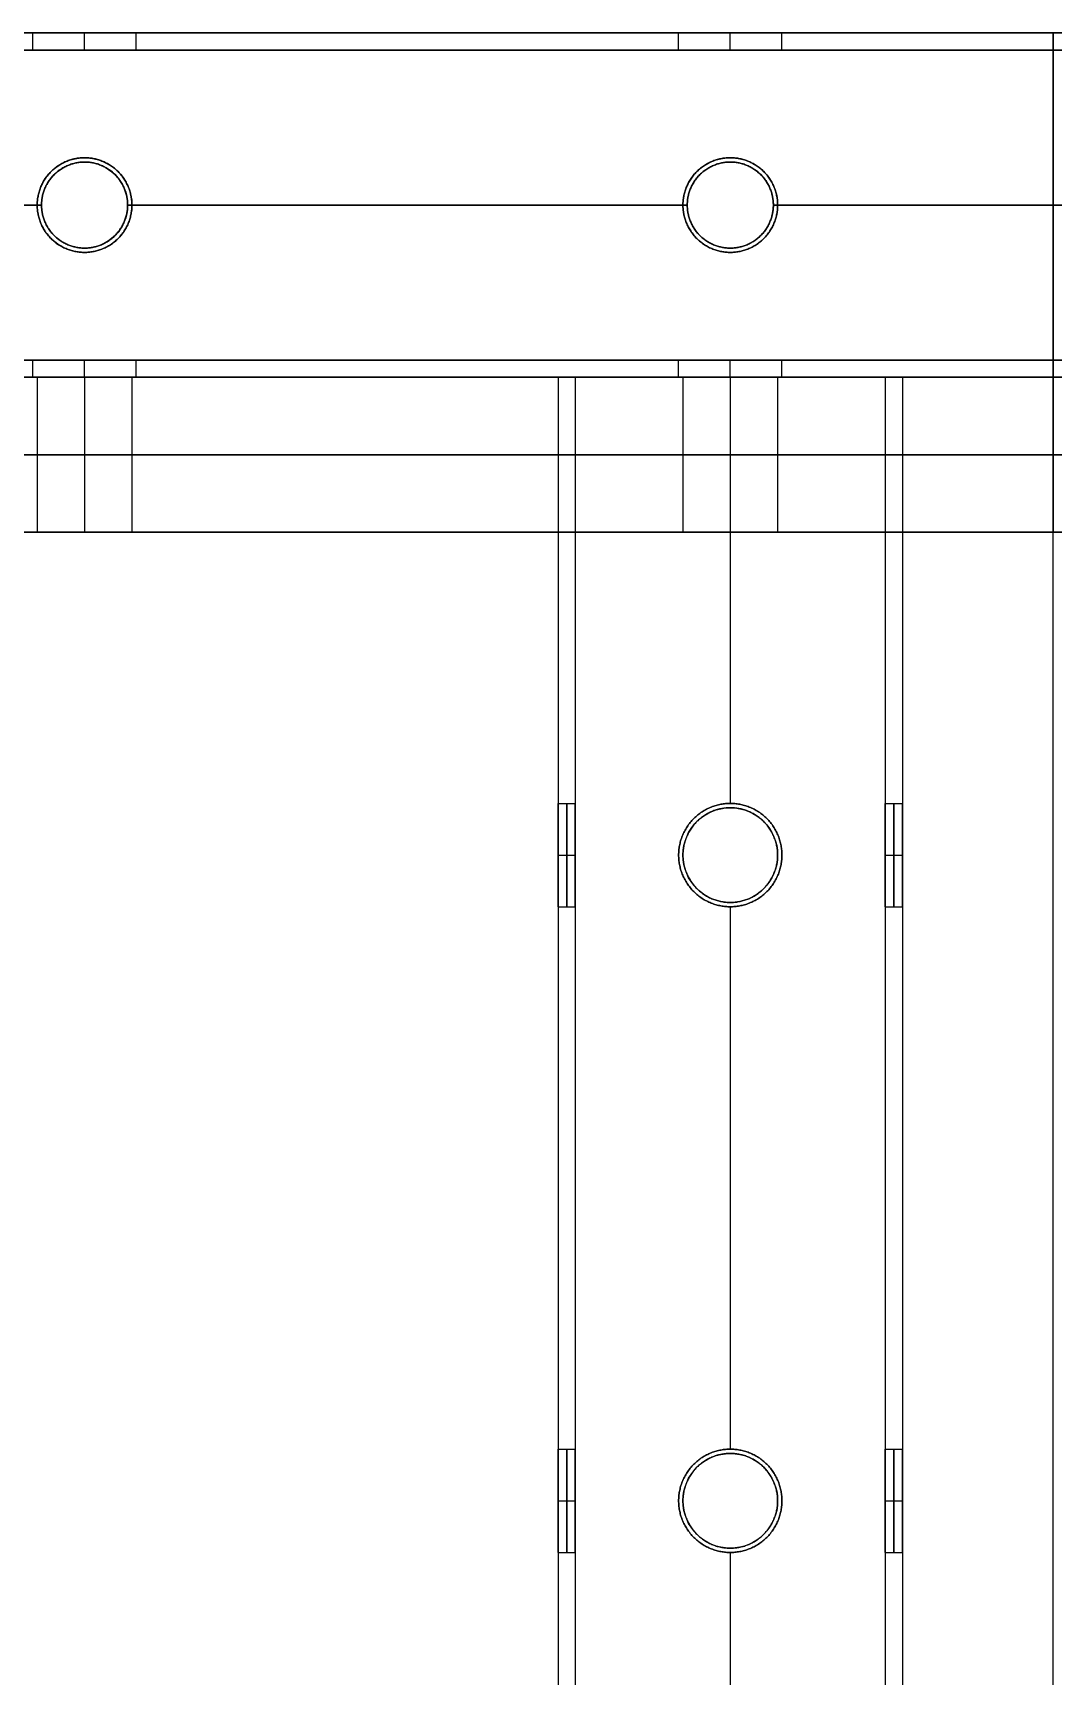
# Model space of a CAD drawing. Header units: millimetres. Extents: x -6529 to 809, y -8611 to 207.
# Drawn here: x 32.5 to 151, y -3886.1 to -3695.2 of the extents above; entities that cross this region are included whole.
import ezdxf

# ---------------------------------------------------------------- set-up
doc = ezdxf.new("R2010")
doc.units = ezdxf.units.MM
doc.header["$MEASUREMENT"] = 0
for name, color, linetype, true_color in [('gaten$11mm', 7, 'Continuous', 0xff6a35), ('platen', 7, 'Continuous', 0x007f00), ('staal', 5, 'Continuous', 0x0000ff)]:
    doc.layers.add(name, color=color, linetype=linetype, true_color=true_color)

# ---------------------------------------------------------------- blocks, each defined once
blk = doc.blocks.new('top plaat')
at = {"layer": 'platen'}
for p, q in [((658, -1276), (658, 40)), ((658, -1276, 18), (658, 40, 18)), ((545.5, 25.5), (545.5, 25.5, 18)), ((620.5, 25.5), (620.5, 25.5, 18)), ((540, 20), (540, 20, 18)), ((551, 20), (551, 20, 18)), ((615, 20), (615, 20, 18)), ((626, 20), (626, 20, 18)), ((545.5, 14.5), (545.5, 14.5, 18)), ((620.5, 14.5), (620.5, 14.5, 18)), ((620.5, -50), (620.5, -50, 18)), ((615, -55.5), (615, -55.5, 18)), ((626, -55.5), (626, -55.5, 18)), ((620.5, -61), (620.5, -61, 18)), ((620.5, -125), (620.5, -125, 18)), ((615, -130.5), (615, -130.5, 18)), ((626, -130.5), (626, -130.5, 18)), ((620.5, -136), (620.5, -136, 18))]:
    blk.add_line(p, q, dxfattribs=at)
for centre in [(620.5, -55.5, 9), (620.5, -130.5, 9)]:
    blk.add_circle(centre, 5.5, dxfattribs=at)
for points in [[(658, 40), (349, 40), (40, 40)], [(658, 40, 18), (349, 40, 18), (40, 40, 18)], [(658, 40, 9), (349, 40, 9), (40, 40, 9)], [(658, 40), (658, 40, 9), (658, 40, 18)], [(1276, 40), (967, 40), (658, 40)], [(1276, 40, 18), (967, 40, 18), (658, 40, 18)], [(1276, 40, 9), (967, 40, 9), (658, 40, 9)]]:
    blk.add_open_spline(points, degree=2, dxfattribs=at)
for points, knots in [([(545.5, 25.5), (551, 25.5), (551, 20), (551, 14.5), (545.5, 14.5), (540, 14.5), (540, 20), (540, 25.5), (545.5, 25.5)], [-31.415927, -31.415927, -31.415927, -23.561945, -23.561945, -15.707963, -15.707963, -7.853982, -7.853982, 0, 0, 0]), ([(545.5, 25.5, 18), (551, 25.5, 18), (551, 20, 18), (551, 14.5, 18), (545.5, 14.5, 18), (540, 14.5, 18), (540, 20, 18), (540, 25.5, 18), (545.5, 25.5, 18)], [-31.415927, -31.415927, -31.415927, -23.561945, -23.561945, -15.707963, -15.707963, -7.853982, -7.853982, 0, 0, 0]), ([(545.5, 25.5, 9), (540, 25.5, 9), (540, 20, 9), (540, 14.5, 9), (545.5, 14.5, 9), (551, 14.5, 9), (551, 20, 9), (551, 25.5, 9), (545.5, 25.5, 9)], [0, 0, 0, 7.853982, 7.853982, 15.707963, 15.707963, 23.561945, 23.561945, 31.415927, 31.415927, 31.415927]), ([(620.5, 25.5), (626, 25.5), (626, 20), (626, 14.5), (620.5, 14.5), (615, 14.5), (615, 20), (615, 25.5), (620.5, 25.5)], [-31.415927, -31.415927, -31.415927, -23.561945, -23.561945, -15.707963, -15.707963, -7.853982, -7.853982, 0, 0, 0]), ([(620.5, 25.5, 18), (626, 25.5, 18), (626, 20, 18), (626, 14.5, 18), (620.5, 14.5, 18), (615, 14.5, 18), (615, 20, 18), (615, 25.5, 18), (620.5, 25.5, 18)], [-31.415927, -31.415927, -31.415927, -23.561945, -23.561945, -15.707963, -15.707963, -7.853982, -7.853982, 0, 0, 0]), ([(620.5, 25.5, 9), (615, 25.5, 9), (615, 20, 9), (615, 14.5, 9), (620.5, 14.5, 9), (626, 14.5, 9), (626, 20, 9), (626, 25.5, 9), (620.5, 25.5, 9)], [0, 0, 0, 7.853982, 7.853982, 15.707963, 15.707963, 23.561945, 23.561945, 31.415927, 31.415927, 31.415927]), ([(626, -55.5), (626, -61), (620.5, -61), (615, -61), (615, -55.5), (615, -50), (620.5, -50), (626, -50), (626, -55.5)], [-37.699112, -37.699112, -37.699112, -28.274334, -28.274334, -18.849556, -18.849556, -9.424778, -9.424778, 0, 0, 0]), ([(626, -55.5, 18), (626, -61, 18), (620.5, -61, 18), (615, -61, 18), (615, -55.5, 18), (615, -50, 18), (620.5, -50, 18), (626, -50, 18), (626, -55.5, 18)], [-37.699112, -37.699112, -37.699112, -28.274334, -28.274334, -18.849556, -18.849556, -9.424778, -9.424778, 0, 0, 0]), ([(626, -130.5), (626, -136), (620.5, -136), (615, -136), (615, -130.5), (615, -125), (620.5, -125), (626, -125), (626, -130.5)], [0, 0, 0, 9.424778, 9.424778, 18.849556, 18.849556, 28.274334, 28.274334, 37.699112, 37.699112, 37.699112]), ([(626, -130.5, 18), (626, -136, 18), (620.5, -136, 18), (615, -136, 18), (615, -130.5, 18), (615, -125, 18), (620.5, -125, 18), (626, -125, 18), (626, -130.5, 18)], [0, 0, 0, 9.424778, 9.424778, 18.849556, 18.849556, 28.274334, 28.274334, 37.699112, 37.699112, 37.699112])]:
    blk.add_rational_spline(points, [1, 0.707106781187, 1, 0.707106781187, 1, 0.707106781187, 1, 0.707106781187, 1], degree=2, knots=knots, dxfattribs=at)
blk = doc.blocks.new('plaat base')
at = {"layer": 'platen'}
for p, q in [((545.5, 43.5), (545.5, 43.5, 18)), ((620.5, 43.5), (620.5, 43.5, 18)), ((540, 38), (540, 38, 18)), ((551, 38), (551, 38, 18)), ((615, 38), (615, 38, 18)), ((626, 38), (626, 38, 18)), ((545.5, 32.5), (545.5, 32.5, 18)), ((620.5, 32.5), (620.5, 32.5, 18)), ((658, -1200), (658, 0)), ((658, -1200, 18), (658, 0, 18)), ((58, -600), (1258, -600)), ((58, -600, 18), (1258, -600, 18))]:
    blk.add_line(p, q, dxfattribs=at)
for points in [[(658, 58), (508, 58), (358, 58)], [(658, 58, 18), (508, 58, 18), (358, 58, 18)], [(658, 58, 9), (508, 58, 9), (358, 58, 9)], [(658, 0), (658, 29), (658, 58)], [(658, 58), (658, 58, 9), (658, 58, 18)], [(658, 0, 18), (658, 29, 18), (658, 58, 18)], [(658, 0, 9), (658, 29, 9), (658, 58, 9)], [(658, 29), (658, 29, 9), (658, 29, 18)], [(658, 0), (658, 0, 9), (658, 0, 18)], [(958, 0), (808, 0), (658, 0)], [(958, 0, 18), (808, 0, 18), (658, 0, 18)], [(958, 0, 9), (808, 0, 9), (658, 0, 9)], [(358, -1200), (508, -1200), (658, -1200)], [(358, -1200, 18), (508, -1200, 18), (658, -1200, 18)], [(358, -1200, 9), (508, -1200, 9), (658, -1200, 9)], [(658, -1200), (658, -1200, 9), (658, -1200, 18)], [(658, -1200), (658, -1229), (658, -1258)], [(658, -1200, 18), (658, -1229, 18), (658, -1258, 18)], [(658, -1200, 9), (658, -1229, 9), (658, -1258, 9)], [(658, -1229), (658, -1229, 9), (658, -1229, 18)], [(658, -1258), (658, -1258, 9), (658, -1258, 18)], [(658, -1258), (808, -1258), (958, -1258)], [(658, -1258, 18), (808, -1258, 18), (958, -1258, 18)], [(658, -1258, 9), (808, -1258, 9), (958, -1258, 9)]]:
    blk.add_open_spline(points, degree=2, dxfattribs=at)
for points in [[(545.5, 43.5), (551, 43.5), (551, 38), (551, 32.5), (545.5, 32.5), (540, 32.5), (540, 38), (540, 43.5), (545.5, 43.5)], [(545.5, 43.5, 18), (551, 43.5, 18), (551, 38, 18), (551, 32.5, 18), (545.5, 32.5, 18), (540, 32.5, 18), (540, 38, 18), (540, 43.5, 18), (545.5, 43.5, 18)], [(620.5, 43.5), (626, 43.5), (626, 38), (626, 32.5), (620.5, 32.5), (615, 32.5), (615, 38), (615, 43.5), (620.5, 43.5)], [(620.5, 43.5, 18), (626, 43.5, 18), (626, 38, 18), (626, 32.5, 18), (620.5, 32.5, 18), (615, 32.5, 18), (615, 38, 18), (615, 43.5, 18), (620.5, 43.5, 18)]]:
    blk.add_rational_spline(points, [1, 0.707106781187, 1, 0.707106781187, 1, 0.707106781187, 1, 0.707106781187, 1], degree=2, knots=[-31.415927, -31.415927, -31.415927, -23.561945, -23.561945, -15.707963, -15.707963, -7.853982, -7.853982, 0, 0, 0], dxfattribs=at)

msp = doc.modelspace()

# ---------------------------------------------------------------- linework, layer by layer
at = {"layer": 'gaten$11mm'}
for centre in [(38.53, -3715.21), (113.53, -3715.21), (113.53, -3790.71), (113.53, -3865.71)]:
    msp.add_circle(centre, 5.5, dxfattribs=at)
at = {"layer": 'staal'}
for p, q in [((32.53, -3697.21, 20), (32.53, -3695.21, 20)), ((32.53, -3697.21, 1296), (32.53, -3695.21, 1296)), ((38.53, -3697.21, 26), (38.53, -3695.21, 26)), ((38.53, -3697.21, 14), (38.53, -3695.21, 14)), ((38.53, -3697.21, 1302), (38.53, -3695.21, 1302)), ((38.53, -3697.21, 1290), (38.53, -3695.21, 1290)), ((44.53, -3697.21, 20), (44.53, -3695.21, 20)), ((44.53, -3697.21, 1296), (44.53, -3695.21, 1296)), ((107.53, -3697.21, 20), (107.53, -3695.21, 20)), ((107.53, -3697.21, 1296), (107.53, -3695.21, 1296)), ((113.53, -3697.21, 26), (113.53, -3695.21, 26)), ((113.53, -3697.21, 14), (113.53, -3695.21, 14)), ((113.53, -3697.21, 1302), (113.53, -3695.21, 1302)), ((113.53, -3697.21, 1290), (113.53, -3695.21, 1290)), ((119.53, -3697.21, 20), (119.53, -3695.21, 20)), ((119.53, -3697.21, 1296), (119.53, -3695.21, 1296)), ((38.53, -3710.21, 38), (38.53, -3710.21, 40)), ((38.53, -3710.21), (38.53, -3710.21, 2)), ((38.53, -3710.21, 1314), (38.53, -3710.21, 1316)), ((38.53, -3710.21, 1276), (38.53, -3710.21, 1278)), ((113.53, -3710.21, 38), (113.53, -3710.21, 40)), ((113.53, -3710.21), (113.53, -3710.21, 2)), ((113.53, -3710.21, 1314), (113.53, -3710.21, 1316)), ((113.53, -3710.21, 1276), (113.53, -3710.21, 1278)), ((33.53, -3715.21, 38), (33.53, -3715.21, 40)), ((33.53, -3715.21), (33.53, -3715.21, 2)), ((33.53, -3715.21, 1314), (33.53, -3715.21, 1316)), ((33.53, -3715.21, 1276), (33.53, -3715.21, 1278)), ((43.53, -3715.21, 38), (43.53, -3715.21, 40)), ((43.53, -3715.21), (43.53, -3715.21, 2)), ((43.53, -3715.21, 1314), (43.53, -3715.21, 1316)), ((43.53, -3715.21, 1276), (43.53, -3715.21, 1278)), ((108.53, -3715.21, 38), (108.53, -3715.21, 40)), ((108.53, -3715.21), (108.53, -3715.21, 2)), ((108.53, -3715.21, 1314), (108.53, -3715.21, 1316)), ((108.53, -3715.21, 1276), (108.53, -3715.21, 1278)), ((118.53, -3715.21, 38), (118.53, -3715.21, 40)), ((118.53, -3715.21), (118.53, -3715.21, 2)), ((118.53, -3715.21, 1314), (118.53, -3715.21, 1316)), ((118.53, -3715.21, 1276), (118.53, -3715.21, 1278)), ((38.53, -3720.21), (38.53, -3720.21, 2)), ((38.53, -3720.21, 38), (38.53, -3720.21, 40)), ((38.53, -3720.21, 1276), (38.53, -3720.21, 1278)), ((38.53, -3720.21, 1314), (38.53, -3720.21, 1316)), ((113.53, -3720.21), (113.53, -3720.21, 2)), ((113.53, -3720.21, 38), (113.53, -3720.21, 40)), ((113.53, -3720.21, 1276), (113.53, -3720.21, 1278)), ((113.53, -3720.21, 1314), (113.53, -3720.21, 1316)), ((32.53, -3735.21, 20), (32.53, -3733.21, 20)), ((32.53, -3735.21, 1296), (32.53, -3733.21, 1296)), ((38.53, -3735.21, 26), (38.53, -3733.21, 26)), ((38.53, -3735.21, 14), (38.53, -3733.21, 14)), ((38.53, -3735.21, 1302), (38.53, -3733.21, 1302)), ((38.53, -3735.21, 1290), (38.53, -3733.21, 1290)), ((44.53, -3735.21, 20), (44.53, -3733.21, 20)), ((44.53, -3735.21, 1296), (44.53, -3733.21, 1296)), ((107.53, -3735.21, 20), (107.53, -3733.21, 20)), ((107.53, -3735.21, 1296), (107.53, -3733.21, 1296)), ((113.53, -3735.21, 26), (113.53, -3733.21, 26)), ((113.53, -3735.21, 14), (113.53, -3733.21, 14)), ((113.53, -3735.21, 1302), (113.53, -3733.21, 1302)), ((113.53, -3735.21, 1290), (113.53, -3733.21, 1290)), ((119.53, -3735.21, 20), (119.53, -3733.21, 20)), ((119.53, -3735.21, 1296), (119.53, -3733.21, 1296)), ((93.53, -3735.21, 20), (95.53, -3735.21, 20)), ((113.53, -3735.21, 40), (113.53, -3735.21, 38)), ((113.53, -3735.21, 2), (113.53, -3735.21)), ((131.53, -3735.21, 20), (133.53, -3735.21, 20)), ((93.53, -3784.71, 20), (95.53, -3784.71, 20)), ((113.53, -3784.71, 2), (113.53, -3784.71)), ((113.53, -3784.71, 40), (113.53, -3784.71, 38)), ((131.53, -3784.71, 20), (133.53, -3784.71, 20)), ((93.53, -3790.71, 26), (95.53, -3790.71, 26)), ((93.53, -3790.71, 14), (95.53, -3790.71, 14)), ((107.53, -3790.71, 2), (107.53, -3790.71)), ((107.53, -3790.71, 40), (107.53, -3790.71, 38)), ((119.53, -3790.71, 2), (119.53, -3790.71)), ((119.53, -3790.71, 40), (119.53, -3790.71, 38)), ((131.53, -3790.71, 26), (133.53, -3790.71, 26)), ((131.53, -3790.71, 14), (133.53, -3790.71, 14)), ((93.53, -3796.71, 20), (95.53, -3796.71, 20)), ((113.53, -3796.71, 2), (113.53, -3796.71)), ((113.53, -3796.71, 40), (113.53, -3796.71, 38)), ((131.53, -3796.71, 20), (133.53, -3796.71, 20)), ((93.53, -3859.71, 20), (95.53, -3859.71, 20)), ((113.53, -3859.71, 2), (113.53, -3859.71)), ((113.53, -3859.71, 40), (113.53, -3859.71, 38)), ((131.53, -3859.71, 20), (133.53, -3859.71, 20)), ((93.53, -3865.71, 26), (95.53, -3865.71, 26)), ((93.53, -3865.71, 14), (95.53, -3865.71, 14)), ((107.53, -3865.71, 2), (107.53, -3865.71)), ((107.53, -3865.71, 40), (107.53, -3865.71, 38)), ((119.53, -3865.71, 2), (119.53, -3865.71)), ((119.53, -3865.71, 40), (119.53, -3865.71, 38)), ((131.53, -3865.71, 26), (133.53, -3865.71, 26)), ((131.53, -3865.71, 14), (133.53, -3865.71, 14)), ((93.53, -3871.71, 20), (95.53, -3871.71, 20)), ((113.53, -3871.71, 2), (113.53, -3871.71)), ((113.53, -3871.71, 40), (113.53, -3871.71, 38)), ((131.53, -3871.71, 20), (133.53, -3871.71, 20))]:
    msp.add_line(p, q, dxfattribs=at)
for points in [[(-506.97, -3695.21), (809.03, -3695.21), (809.03, -5011.21), (-506.97, -5011.21)], [(-466.97, -3735.21), (769.03, -3735.21), (769.03, -4971.21), (-466.97, -4971.21)]]:
    msp.add_lwpolyline(points, close=True, dxfattribs=at)
for centre in [(38.53, -3715.21), (38.53, -3715.21, 39), (38.53, -3715.21, 1), (38.53, -3715.21, 1276), (38.53, -3715.21, 1315), (38.53, -3715.21, 1277), (113.53, -3715.21), (113.53, -3715.21, 39), (113.53, -3715.21, 1), (113.53, -3715.21, 1276), (113.53, -3715.21, 1315), (113.53, -3715.21, 1277)]:
    msp.add_circle(centre, 5, dxfattribs=at)
for points in [[(809.03, -3695.21), (151.03, -3695.21), (-506.97, -3695.21)], [(809.03, -3695.21, 40), (151.03, -3695.21, 40), (-506.97, -3695.21, 40)], [(-506.97, -3695.21, 1276), (151.03, -3695.21, 1276), (809.03, -3695.21, 1276)], [(-506.97, -3695.21, 1316), (151.03, -3695.21, 1316), (809.03, -3695.21, 1316)], [(-30.47, -3695.21, 1296), (1.03, -3695.21, 1296), (32.53, -3695.21, 1296)], [(107.53, -3695.21, 20), (76.03, -3695.21, 20), (44.53, -3695.21, 20)], [(44.53, -3695.21, 1296), (76.03, -3695.21, 1296), (107.53, -3695.21, 1296)], [(182.53, -3695.21, 20), (151.03, -3695.21, 20), (119.53, -3695.21, 20)], [(119.53, -3695.21, 1296), (151.03, -3695.21, 1296), (182.53, -3695.21, 1296)], [(151.03, -3735.21, 40), (151.03, -3715.21, 40), (151.03, -3695.21, 40)], [(151.03, -3695.21, 40), (151.03, -3695.21, 20), (151.03, -3695.21)], [(151.03, -3695.21), (151.03, -3715.21), (151.03, -3735.21)], [(807.03, -3697.21, 38), (151.03, -3697.21, 38), (-504.97, -3697.21, 38)], [(807.03, -3697.21, 2), (151.03, -3697.21, 2), (-504.97, -3697.21, 2)], [(-504.97, -3697.21, 1314), (151.03, -3697.21, 1314), (807.03, -3697.21, 1314)], [(-504.97, -3697.21, 1278), (151.03, -3697.21, 1278), (807.03, -3697.21, 1278)], [(-30.47, -3697.21, 1296), (1.03, -3697.21, 1296), (32.53, -3697.21, 1296)], [(107.53, -3697.21, 20), (76.03, -3697.21, 20), (44.53, -3697.21, 20)], [(44.53, -3697.21, 1296), (76.03, -3697.21, 1296), (107.53, -3697.21, 1296)], [(182.53, -3697.21, 20), (151.03, -3697.21, 20), (119.53, -3697.21, 20)], [(119.53, -3697.21, 1296), (151.03, -3697.21, 1296), (182.53, -3697.21, 1296)], [(151.03, -3697.21, 2), (151.03, -3697.21, 20), (151.03, -3697.21, 38)], [(151.03, -3697.21, 38), (151.03, -3715.21, 38), (151.03, -3733.21, 38)], [(151.03, -3733.21, 2), (151.03, -3715.21, 2), (151.03, -3697.21, 2)], [(33.53, -3715.21, 40), (1.03, -3715.21, 40), (-31.47, -3715.21, 40)], [(33.53, -3715.21, 38), (1.03, -3715.21, 38), (-31.47, -3715.21, 38)], [(33.53, -3715.21, 2), (1.03, -3715.21, 2), (-31.47, -3715.21, 2)], [(33.53, -3715.21), (1.03, -3715.21), (-31.47, -3715.21)], [(-31.47, -3715.21, 1316), (1.03, -3715.21, 1316), (33.53, -3715.21, 1316)], [(-31.47, -3715.21, 1314), (1.03, -3715.21, 1314), (33.53, -3715.21, 1314)], [(-31.47, -3715.21, 1278), (1.03, -3715.21, 1278), (33.53, -3715.21, 1278)], [(-31.47, -3715.21, 1276), (1.03, -3715.21, 1276), (33.53, -3715.21, 1276)], [(108.53, -3715.21, 40), (76.03, -3715.21, 40), (43.53, -3715.21, 40)], [(108.53, -3715.21, 38), (76.03, -3715.21, 38), (43.53, -3715.21, 38)], [(108.53, -3715.21, 2), (76.03, -3715.21, 2), (43.53, -3715.21, 2)], [(108.53, -3715.21), (76.03, -3715.21), (43.53, -3715.21)], [(43.53, -3715.21, 1316), (76.03, -3715.21, 1316), (108.53, -3715.21, 1316)], [(43.53, -3715.21, 1314), (76.03, -3715.21, 1314), (108.53, -3715.21, 1314)], [(43.53, -3715.21, 1278), (76.03, -3715.21, 1278), (108.53, -3715.21, 1278)], [(43.53, -3715.21, 1276), (76.03, -3715.21, 1276), (108.53, -3715.21, 1276)], [(183.53, -3715.21, 40), (151.03, -3715.21, 40), (118.53, -3715.21, 40)], [(183.53, -3715.21, 38), (151.03, -3715.21, 38), (118.53, -3715.21, 38)], [(183.53, -3715.21, 2), (151.03, -3715.21, 2), (118.53, -3715.21, 2)], [(183.53, -3715.21), (151.03, -3715.21), (118.53, -3715.21)], [(118.53, -3715.21, 1316), (151.03, -3715.21, 1316), (183.53, -3715.21, 1316)], [(118.53, -3715.21, 1314), (151.03, -3715.21, 1314), (183.53, -3715.21, 1314)], [(118.53, -3715.21, 1278), (151.03, -3715.21, 1278), (183.53, -3715.21, 1278)], [(118.53, -3715.21, 1276), (151.03, -3715.21, 1276), (183.53, -3715.21, 1276)], [(771.03, -3733.21, 38), (151.03, -3733.21, 38), (-468.97, -3733.21, 38)], [(771.03, -3733.21, 2), (151.03, -3733.21, 2), (-468.97, -3733.21, 2)], [(-468.97, -3733.21, 1314), (151.03, -3733.21, 1314), (771.03, -3733.21, 1314)], [(-468.97, -3733.21, 1278), (151.03, -3733.21, 1278), (771.03, -3733.21, 1278)], [(32.53, -3733.21, 20), (1.03, -3733.21, 20), (-30.47, -3733.21, 20)], [(-30.47, -3733.21, 1296), (1.03, -3733.21, 1296), (32.53, -3733.21, 1296)], [(107.53, -3733.21, 20), (76.03, -3733.21, 20), (44.53, -3733.21, 20)], [(44.53, -3733.21, 1296), (76.03, -3733.21, 1296), (107.53, -3733.21, 1296)], [(182.53, -3733.21, 20), (151.03, -3733.21, 20), (119.53, -3733.21, 20)], [(119.53, -3733.21, 1296), (151.03, -3733.21, 1296), (182.53, -3733.21, 1296)], [(151.03, -3733.21, 38), (151.03, -3733.21, 20), (151.03, -3733.21, 2)], [(769.03, -3735.21), (151.03, -3735.21), (-466.97, -3735.21)], [(769.03, -3735.21, 40), (151.03, -3735.21, 40), (-466.97, -3735.21, 40)], [(-466.97, -3735.21, 1276), (151.03, -3735.21, 1276), (769.03, -3735.21, 1276)], [(-466.97, -3735.21, 1316), (151.03, -3735.21, 1316), (769.03, -3735.21, 1316)], [(32.53, -3735.21, 20), (1.03, -3735.21, 20), (-30.47, -3735.21, 20)], [(-30.47, -3735.21, 1296), (1.03, -3735.21, 1296), (32.53, -3735.21, 1296)], [(107.53, -3735.21, 20), (76.03, -3735.21, 20), (44.53, -3735.21, 20)], [(44.53, -3735.21, 1296), (76.03, -3735.21, 1296), (107.53, -3735.21, 1296)], [(93.53, -3735.21), (113.53, -3735.21), (133.53, -3735.21)], [(93.53, -3735.21), (93.53, -4052.96), (93.53, -4370.71)], [(133.53, -3735.21, 40), (113.53, -3735.21, 40), (93.53, -3735.21, 40)], [(93.53, -3735.21, 40), (93.53, -4052.96, 40), (93.53, -4370.71, 40)], [(93.53, -3735.21, 40), (93.53, -3735.21, 20), (93.53, -3735.21)], [(93.53, -3735.21, 20), (93.53, -3759.96, 20), (93.53, -3784.71, 20)], [(131.53, -3735.21, 2), (113.53, -3735.21, 2), (95.53, -3735.21, 2)], [(95.53, -3735.21, 2), (95.53, -4052.96, 2), (95.53, -4370.71, 2)], [(95.53, -3735.21, 2), (95.53, -3735.21, 20), (95.53, -3735.21, 38)], [(95.53, -3735.21, 38), (95.53, -4052.96, 38), (95.53, -4370.71, 38)], [(95.53, -3735.21, 38), (113.53, -3735.21, 38), (131.53, -3735.21, 38)], [(95.53, -3735.21, 20), (95.53, -3759.96, 20), (95.53, -3784.71, 20)], [(113.53, -3735.21), (113.53, -3759.96), (113.53, -3784.71)], [(113.53, -3735.21, 40), (113.53, -3759.96, 40), (113.53, -3784.71, 40)], [(113.53, -3735.21, 2), (113.53, -3759.96, 2), (113.53, -3784.71, 2)], [(113.53, -3735.21, 38), (113.53, -3759.96, 38), (113.53, -3784.71, 38)], [(182.53, -3735.21, 20), (151.03, -3735.21, 20), (119.53, -3735.21, 20)], [(119.53, -3735.21, 1296), (151.03, -3735.21, 1296), (182.53, -3735.21, 1296)], [(131.53, -3735.21, 38), (131.53, -3735.21, 20), (131.53, -3735.21, 2)], [(131.53, -3735.21, 2), (131.53, -4052.96, 2), (131.53, -4370.71, 2)], [(131.53, -3735.21, 38), (131.53, -4052.96, 38), (131.53, -4370.71, 38)], [(131.53, -3735.21, 20), (131.53, -3759.96, 20), (131.53, -3784.71, 20)], [(133.53, -3735.21), (133.53, -4052.96), (133.53, -4370.71)], [(133.53, -3735.21), (133.53, -3735.21, 20), (133.53, -3735.21, 40)], [(133.53, -3735.21, 40), (133.53, -4052.96, 40), (133.53, -4370.71, 40)], [(133.53, -3735.21, 20), (133.53, -3759.96, 20), (133.53, -3784.71, 20)], [(151.03, -3735.21), (151.03, -3735.21, 20), (151.03, -3735.21, 40)], [(93.53, -3796.71, 20), (93.53, -3828.21, 20), (93.53, -3859.71, 20)], [(95.53, -3796.71, 20), (95.53, -3828.21, 20), (95.53, -3859.71, 20)], [(113.53, -3796.71), (113.53, -3828.21), (113.53, -3859.71)], [(113.53, -3796.71, 40), (113.53, -3828.21, 40), (113.53, -3859.71, 40)], [(113.53, -3796.71, 2), (113.53, -3828.21, 2), (113.53, -3859.71, 2)], [(113.53, -3796.71, 38), (113.53, -3828.21, 38), (113.53, -3859.71, 38)], [(131.53, -3796.71, 20), (131.53, -3828.21, 20), (131.53, -3859.71, 20)], [(133.53, -3796.71, 20), (133.53, -3828.21, 20), (133.53, -3859.71, 20)], [(93.53, -3871.71, 20), (93.53, -3903.21, 20), (93.53, -3934.71, 20)], [(95.53, -3871.71, 20), (95.53, -3903.21, 20), (95.53, -3934.71, 20)], [(113.53, -3871.71), (113.53, -3903.21), (113.53, -3934.71)], [(113.53, -3871.71, 40), (113.53, -3903.21, 40), (113.53, -3934.71, 40)], [(113.53, -3871.71, 2), (113.53, -3903.21, 2), (113.53, -3934.71, 2)], [(113.53, -3871.71, 38), (113.53, -3903.21, 38), (113.53, -3934.71, 38)], [(131.53, -3871.71, 20), (131.53, -3903.21, 20), (131.53, -3934.71, 20)], [(133.53, -3871.71, 20), (133.53, -3903.21, 20), (133.53, -3934.71, 20)]]:
    msp.add_open_spline(points, degree=2, dxfattribs=at)
for points, weights, knots in [([(38.53, -3695.21, 26), (32.53, -3695.21, 26), (32.53, -3695.21, 20), (32.53, -3695.21, 14), (38.53, -3695.21, 14), (44.53, -3695.21, 14), (44.53, -3695.21, 20), (44.53, -3695.21, 26), (38.53, -3695.21, 26)], [1, 0.707106781187, 1, 0.707106781187, 1, 0.707106781187, 1, 0.707106781187, 1], [-31.415927, -31.415927, -31.415927, -23.561945, -23.561945, -15.707963, -15.707963, -7.853982, -7.853982, 0, 0, 0]), ([(38.53, -3695.21, 1302), (44.53, -3695.21, 1302), (44.53, -3695.21, 1296), (44.53, -3695.21, 1290), (38.53, -3695.21, 1290), (32.53, -3695.21, 1290), (32.53, -3695.21, 1296), (32.53, -3695.21, 1302), (38.53, -3695.21, 1302)], [1, 0.707106781187, 1, 0.707106781187, 1, 0.707106781187, 1, 0.707106781187, 1], [-31.415927, -31.415927, -31.415927, -23.561945, -23.561945, -15.707963, -15.707963, -7.853982, -7.853982, 0, 0, 0]), ([(113.53, -3695.21, 26), (107.53, -3695.21, 26), (107.53, -3695.21, 20), (107.53, -3695.21, 14), (113.53, -3695.21, 14), (119.53, -3695.21, 14), (119.53, -3695.21, 20), (119.53, -3695.21, 26), (113.53, -3695.21, 26)], [1, 0.707106781187, 1, 0.707106781187, 1, 0.707106781187, 1, 0.707106781187, 1], [-31.415927, -31.415927, -31.415927, -23.561945, -23.561945, -15.707963, -15.707963, -7.853982, -7.853982, 0, 0, 0]), ([(113.53, -3695.21, 1302), (119.53, -3695.21, 1302), (119.53, -3695.21, 1296), (119.53, -3695.21, 1290), (113.53, -3695.21, 1290), (107.53, -3695.21, 1290), (107.53, -3695.21, 1296), (107.53, -3695.21, 1302), (113.53, -3695.21, 1302)], [1, 0.707106781187, 1, 0.707106781187, 1, 0.707106781187, 1, 0.707106781187, 1], [-31.415927, -31.415927, -31.415927, -23.561945, -23.561945, -15.707963, -15.707963, -7.853982, -7.853982, 0, 0, 0]), ([(38.53, -3697.21, 26), (44.53, -3697.21, 26), (44.53, -3697.21, 20), (44.53, -3697.21, 14), (38.53, -3697.21, 14), (32.53, -3697.21, 14), (32.53, -3697.21, 20), (32.53, -3697.21, 26), (38.53, -3697.21, 26)], [1, 0.707106781187, 1, 0.707106781187, 1, 0.707106781187, 1, 0.707106781187, 1], [0, 0, 0, 7.853982, 7.853982, 15.707963, 15.707963, 23.561945, 23.561945, 31.415927, 31.415927, 31.415927]), ([(38.53, -3697.21, 1302), (32.53, -3697.21, 1302), (32.53, -3697.21, 1296), (32.53, -3697.21, 1290), (38.53, -3697.21, 1290), (44.53, -3697.21, 1290), (44.53, -3697.21, 1296), (44.53, -3697.21, 1302), (38.53, -3697.21, 1302)], [1, 0.707106781187, 1, 0.707106781187, 1, 0.707106781187, 1, 0.707106781187, 1], [0, 0, 0, 7.853982, 7.853982, 15.707963, 15.707963, 23.561945, 23.561945, 31.415927, 31.415927, 31.415927]), ([(113.53, -3697.21, 26), (119.53, -3697.21, 26), (119.53, -3697.21, 20), (119.53, -3697.21, 14), (113.53, -3697.21, 14), (107.53, -3697.21, 14), (107.53, -3697.21, 20), (107.53, -3697.21, 26), (113.53, -3697.21, 26)], [1, 0.707106781187, 1, 0.707106781187, 1, 0.707106781187, 1, 0.707106781187, 1], [0, 0, 0, 7.853982, 7.853982, 15.707963, 15.707963, 23.561945, 23.561945, 31.415927, 31.415927, 31.415927]), ([(113.53, -3697.21, 1302), (107.53, -3697.21, 1302), (107.53, -3697.21, 1296), (107.53, -3697.21, 1290), (113.53, -3697.21, 1290), (119.53, -3697.21, 1290), (119.53, -3697.21, 1296), (119.53, -3697.21, 1302), (113.53, -3697.21, 1302)], [1, 0.707106781187, 1, 0.707106781187, 1, 0.707106781187, 1, 0.707106781187, 1], [0, 0, 0, 7.853982, 7.853982, 15.707963, 15.707963, 23.561945, 23.561945, 31.415927, 31.415927, 31.415927]), ([(38.53, -3720.21, 40), (33.53, -3720.21, 40), (33.53, -3715.21, 40), (33.53, -3710.21, 40), (38.53, -3710.21, 40), (43.53, -3710.21, 40), (43.53, -3715.21, 40), (43.53, -3720.21, 40), (38.53, -3720.21, 40)], [1, 0.707106781187, 1, 0.707106781187, 1, 0.707106781187, 1, 0.707106781187, 1], [-31.415927, -31.415927, -31.415927, -23.561945, -23.561945, -15.707963, -15.707963, -7.853982, -7.853982, 0, 0, 0]), ([(38.53, -3720.21, 38), (43.53, -3720.21, 38), (43.53, -3715.21, 38), (43.53, -3710.21, 38), (38.53, -3710.21, 38), (33.53, -3710.21, 38), (33.53, -3715.21, 38), (33.53, -3720.21, 38), (38.53, -3720.21, 38)], [1, 0.707106781187, 1, 0.707106781187, 1, 0.707106781187, 1, 0.707106781187, 1], [0, 0, 0, 7.853982, 7.853982, 15.707963, 15.707963, 23.561945, 23.561945, 31.415927, 31.415927, 31.415927]), ([(38.53, -3720.21, 2), (33.53, -3720.21, 2), (33.53, -3715.21, 2), (33.53, -3710.21, 2), (38.53, -3710.21, 2), (43.53, -3710.21, 2), (43.53, -3715.21, 2), (43.53, -3720.21, 2), (38.53, -3720.21, 2)], [1, 0.707106781187, 1, 0.707106781187, 1, 0.707106781187, 1, 0.707106781187, 1], [-31.415927, -31.415927, -31.415927, -23.561945, -23.561945, -15.707963, -15.707963, -7.853982, -7.853982, 0, 0, 0]), ([(38.53, -3720.21, 1316), (43.53, -3720.21, 1316), (43.53, -3715.21, 1316), (43.53, -3710.21, 1316), (38.53, -3710.21, 1316), (33.53, -3710.21, 1316), (33.53, -3715.21, 1316), (33.53, -3720.21, 1316), (38.53, -3720.21, 1316)], [1, 0.707106781187, 1, 0.707106781187, 1, 0.707106781187, 1, 0.707106781187, 1], [-31.415927, -31.415927, -31.415927, -23.561945, -23.561945, -15.707963, -15.707963, -7.853982, -7.853982, 0, 0, 0]), ([(38.53, -3720.21, 1314), (33.53, -3720.21, 1314), (33.53, -3715.21, 1314), (33.53, -3710.21, 1314), (38.53, -3710.21, 1314), (43.53, -3710.21, 1314), (43.53, -3715.21, 1314), (43.53, -3720.21, 1314), (38.53, -3720.21, 1314)], [1, 0.707106781187, 1, 0.707106781187, 1, 0.707106781187, 1, 0.707106781187, 1], [0, 0, 0, 7.853982, 7.853982, 15.707963, 15.707963, 23.561945, 23.561945, 31.415927, 31.415927, 31.415927]), ([(38.53, -3720.21, 1278), (43.53, -3720.21, 1278), (43.53, -3715.21, 1278), (43.53, -3710.21, 1278), (38.53, -3710.21, 1278), (33.53, -3710.21, 1278), (33.53, -3715.21, 1278), (33.53, -3720.21, 1278), (38.53, -3720.21, 1278)], [1, 0.707106781187, 1, 0.707106781187, 1, 0.707106781187, 1, 0.707106781187, 1], [-31.415927, -31.415927, -31.415927, -23.561945, -23.561945, -15.707963, -15.707963, -7.853982, -7.853982, 0, 0, 0]), ([(113.53, -3720.21, 40), (108.53, -3720.21, 40), (108.53, -3715.21, 40), (108.53, -3710.21, 40), (113.53, -3710.21, 40), (118.53, -3710.21, 40), (118.53, -3715.21, 40), (118.53, -3720.21, 40), (113.53, -3720.21, 40)], [1, 0.707106781187, 1, 0.707106781187, 1, 0.707106781187, 1, 0.707106781187, 1], [-31.415927, -31.415927, -31.415927, -23.561945, -23.561945, -15.707963, -15.707963, -7.853982, -7.853982, 0, 0, 0]), ([(113.53, -3720.21, 38), (118.53, -3720.21, 38), (118.53, -3715.21, 38), (118.53, -3710.21, 38), (113.53, -3710.21, 38), (108.53, -3710.21, 38), (108.53, -3715.21, 38), (108.53, -3720.21, 38), (113.53, -3720.21, 38)], [1, 0.707106781187, 1, 0.707106781187, 1, 0.707106781187, 1, 0.707106781187, 1], [0, 0, 0, 7.853982, 7.853982, 15.707963, 15.707963, 23.561945, 23.561945, 31.415927, 31.415927, 31.415927]), ([(113.53, -3720.21, 2), (108.53, -3720.21, 2), (108.53, -3715.21, 2), (108.53, -3710.21, 2), (113.53, -3710.21, 2), (118.53, -3710.21, 2), (118.53, -3715.21, 2), (118.53, -3720.21, 2), (113.53, -3720.21, 2)], [1, 0.707106781187, 1, 0.707106781187, 1, 0.707106781187, 1, 0.707106781187, 1], [-31.415927, -31.415927, -31.415927, -23.561945, -23.561945, -15.707963, -15.707963, -7.853982, -7.853982, 0, 0, 0]), ([(113.53, -3720.21, 1316), (118.53, -3720.21, 1316), (118.53, -3715.21, 1316), (118.53, -3710.21, 1316), (113.53, -3710.21, 1316), (108.53, -3710.21, 1316), (108.53, -3715.21, 1316), (108.53, -3720.21, 1316), (113.53, -3720.21, 1316)], [1, 0.707106781187, 1, 0.707106781187, 1, 0.707106781187, 1, 0.707106781187, 1], [-31.415927, -31.415927, -31.415927, -23.561945, -23.561945, -15.707963, -15.707963, -7.853982, -7.853982, 0, 0, 0]), ([(113.53, -3720.21, 1314), (108.53, -3720.21, 1314), (108.53, -3715.21, 1314), (108.53, -3710.21, 1314), (113.53, -3710.21, 1314), (118.53, -3710.21, 1314), (118.53, -3715.21, 1314), (118.53, -3720.21, 1314), (113.53, -3720.21, 1314)], [1, 0.707106781187, 1, 0.707106781187, 1, 0.707106781187, 1, 0.707106781187, 1], [0, 0, 0, 7.853982, 7.853982, 15.707963, 15.707963, 23.561945, 23.561945, 31.415927, 31.415927, 31.415927]), ([(113.53, -3720.21, 1278), (118.53, -3720.21, 1278), (118.53, -3715.21, 1278), (118.53, -3710.21, 1278), (113.53, -3710.21, 1278), (108.53, -3710.21, 1278), (108.53, -3715.21, 1278), (108.53, -3720.21, 1278), (113.53, -3720.21, 1278)], [1, 0.707106781187, 1, 0.707106781187, 1, 0.707106781187, 1, 0.707106781187, 1], [-31.415927, -31.415927, -31.415927, -23.561945, -23.561945, -15.707963, -15.707963, -7.853982, -7.853982, 0, 0, 0]), ([(38.53, -3733.21, 26), (32.53, -3733.21, 26), (32.53, -3733.21, 20), (32.53, -3733.21, 14), (38.53, -3733.21, 14), (44.53, -3733.21, 14), (44.53, -3733.21, 20), (44.53, -3733.21, 26), (38.53, -3733.21, 26)], [1, 0.707106781187, 1, 0.707106781187, 1, 0.707106781187, 1, 0.707106781187, 1], [-31.415927, -31.415927, -31.415927, -23.561945, -23.561945, -15.707963, -15.707963, -7.853982, -7.853982, 0, 0, 0]), ([(38.53, -3733.21, 1302), (44.53, -3733.21, 1302), (44.53, -3733.21, 1296), (44.53, -3733.21, 1290), (38.53, -3733.21, 1290), (32.53, -3733.21, 1290), (32.53, -3733.21, 1296), (32.53, -3733.21, 1302), (38.53, -3733.21, 1302)], [1, 0.707106781187, 1, 0.707106781187, 1, 0.707106781187, 1, 0.707106781187, 1], [-31.415927, -31.415927, -31.415927, -23.561945, -23.561945, -15.707963, -15.707963, -7.853982, -7.853982, 0, 0, 0]), ([(113.53, -3733.21, 26), (107.53, -3733.21, 26), (107.53, -3733.21, 20), (107.53, -3733.21, 14), (113.53, -3733.21, 14), (119.53, -3733.21, 14), (119.53, -3733.21, 20), (119.53, -3733.21, 26), (113.53, -3733.21, 26)], [0.999999860338, 0.707106851018, 1, 0.707106781187, 1, 0.707106781187, 1, 0.707106851018, 0.999999860338], [-31.415927, -31.415927, -31.415927, -23.561946, -23.561946, -15.707963, -15.707963, -7.853981, -7.853981, 0, 0, 0]), ([(113.53, -3733.21, 1302), (119.53, -3733.21, 1302), (119.53, -3733.21, 1296), (119.53, -3733.21, 1290), (113.53, -3733.21, 1290), (107.53, -3733.21, 1290), (107.53, -3733.21, 1296), (107.53, -3733.21, 1302), (113.53, -3733.21, 1302)], [0.999999860338, 0.707106851018, 1, 0.707106781187, 1, 0.707106781187, 1, 0.707106851018, 0.999999860338], [-31.415927, -31.415927, -31.415927, -23.561946, -23.561946, -15.707963, -15.707963, -7.853981, -7.853981, 0, 0, 0]), ([(38.53, -3735.21, 26), (44.53, -3735.21, 26), (44.53, -3735.21, 20), (44.53, -3735.21, 14), (38.53, -3735.21, 14), (32.53, -3735.21, 14), (32.53, -3735.21, 20), (32.53, -3735.21, 26), (38.53, -3735.21, 26)], [0.999999860338, 0.707106851018, 1, 0.707106781187, 1, 0.707106781187, 1, 0.707106851018, 0.999999860338], [0, 0, 0, 7.853981, 7.853981, 15.707963, 15.707963, 23.561946, 23.561946, 31.415927, 31.415927, 31.415927]), ([(38.53, -3735.21, 1302), (32.53, -3735.21, 1302), (32.53, -3735.21, 1296), (32.53, -3735.21, 1290), (38.53, -3735.21, 1290), (44.53, -3735.21, 1290), (44.53, -3735.21, 1296), (44.53, -3735.21, 1302), (38.53, -3735.21, 1302)], [1, 0.707106781187, 1, 0.707106781187, 1, 0.707106781187, 1, 0.707106781187, 1], [0, 0, 0, 7.853982, 7.853982, 15.707963, 15.707963, 23.561945, 23.561945, 31.415927, 31.415927, 31.415927]), ([(113.53, -3735.21, 26), (119.53, -3735.21, 26), (119.53, -3735.21, 20), (119.53, -3735.21, 14), (113.53, -3735.21, 14), (107.53, -3735.21, 14), (107.53, -3735.21, 20), (107.53, -3735.21, 26), (113.53, -3735.21, 26)], [1, 0.707106781187, 1, 0.707106781187, 1, 0.707106781187, 1, 0.707106781187, 1], [0, 0, 0, 7.853982, 7.853982, 15.707963, 15.707963, 23.561945, 23.561945, 31.415927, 31.415927, 31.415927]), ([(113.53, -3735.21, 1302), (107.53, -3735.21, 1302), (107.53, -3735.21, 1296), (107.53, -3735.21, 1290), (113.53, -3735.21, 1290), (119.53, -3735.21, 1290), (119.53, -3735.21, 1296), (119.53, -3735.21, 1302), (113.53, -3735.21, 1302)], [1, 0.707106781187, 1, 0.707106781187, 1, 0.707106781187, 1, 0.707106781187, 1], [0, 0, 0, 7.853982, 7.853982, 15.707963, 15.707963, 23.561945, 23.561945, 31.415927, 31.415927, 31.415927]), ([(93.53, -3790.71, 26), (93.53, -3796.71, 26), (93.53, -3796.71, 20), (93.53, -3796.71, 14), (93.53, -3790.71, 14), (93.53, -3784.71, 14), (93.53, -3784.71, 20), (93.53, -3784.71, 26), (93.53, -3790.71, 26)], [1, 0.707106781187, 1, 0.707106781187, 1, 0.707106781187, 1, 0.707106781187, 1], [0, 0, 0, 7.853982, 7.853982, 15.707963, 15.707963, 23.561945, 23.561945, 31.415927, 31.415927, 31.415927]), ([(94.53, -3790.71, 26), (94.53, -3796.71, 26), (94.53, -3796.71, 20), (94.53, -3796.71, 14), (94.53, -3790.71, 14), (94.53, -3784.71, 14), (94.53, -3784.71, 20), (94.53, -3784.71, 26), (94.53, -3790.71, 26)], [1, 0.707106781187, 1, 0.707106781187, 1, 0.707106781187, 1, 0.707106781187, 1], [0, 0, 0, 7.853982, 7.853982, 15.707963, 15.707963, 23.561945, 23.561945, 31.415927, 31.415927, 31.415927]), ([(95.53, -3790.71, 26), (95.53, -3784.71, 26), (95.53, -3784.71, 20), (95.53, -3784.71, 14), (95.53, -3790.71, 14), (95.53, -3796.71, 14), (95.53, -3796.71, 20), (95.53, -3796.71, 26), (95.53, -3790.71, 26)], [1, 0.707106781187, 1, 0.707106781187, 1, 0.707106781187, 1, 0.707106781187, 1], [-31.415927, -31.415927, -31.415927, -23.561945, -23.561945, -15.707963, -15.707963, -7.853982, -7.853982, 0, 0, 0]), ([(119.53, -3790.71), (119.53, -3784.71), (113.53, -3784.71), (107.53, -3784.71), (107.53, -3790.71), (107.53, -3796.71), (113.53, -3796.71), (119.53, -3796.71), (119.53, -3790.71)], [1, 0.707106781187, 1, 0.707106781187, 1, 0.707106781187, 1, 0.707106781187, 1], [-31.415927, -31.415927, -31.415927, -23.561945, -23.561945, -15.707963, -15.707963, -7.853982, -7.853982, 0, 0, 0]), ([(119.53, -3790.71, 40), (119.53, -3796.71, 40), (113.53, -3796.71, 40), (107.53, -3796.71, 40), (107.53, -3790.71, 40), (107.53, -3784.71, 40), (113.53, -3784.71, 40), (119.53, -3784.71, 40), (119.53, -3790.71, 40)], [1, 0.707106781187, 1, 0.707106781187, 1, 0.707106781187, 1, 0.707106781187, 1], [0, 0, 0, 7.853982, 7.853982, 15.707963, 15.707963, 23.561945, 23.561945, 31.415927, 31.415927, 31.415927]), ([(119.53, -3790.71, 2), (119.53, -3796.71, 2), (113.53, -3796.71, 2), (107.53, -3796.71, 2), (107.53, -3790.71, 2), (107.53, -3784.71, 2), (113.53, -3784.71, 2), (119.53, -3784.71, 2), (119.53, -3790.71, 2)], [1, 0.707106781187, 1, 0.707106781187, 1, 0.707106781187, 1, 0.707106781187, 1], [0, 0, 0, 7.853982, 7.853982, 15.707963, 15.707963, 23.561945, 23.561945, 31.415927, 31.415927, 31.415927]), ([(119.53, -3790.71, 38), (119.53, -3784.71, 38), (113.53, -3784.71, 38), (107.53, -3784.71, 38), (107.53, -3790.71, 38), (107.53, -3796.71, 38), (113.53, -3796.71, 38), (119.53, -3796.71, 38), (119.53, -3790.71, 38)], [1, 0.707106781187, 1, 0.707106781187, 1, 0.707106781187, 1, 0.707106781187, 1], [-31.415927, -31.415927, -31.415927, -23.561945, -23.561945, -15.707963, -15.707963, -7.853982, -7.853982, 0, 0, 0]), ([(119.53, -3790.71, 1), (119.53, -3796.71, 1), (113.53, -3796.71, 1), (107.53, -3796.71, 1), (107.53, -3790.71, 1), (107.53, -3784.71, 1), (113.53, -3784.71, 1), (119.53, -3784.71, 1), (119.53, -3790.71, 1)], [1, 0.707106781187, 1, 0.707106781187, 1, 0.707106781187, 1, 0.707106781187, 1], [0, 0, 0, 7.853982, 7.853982, 15.707963, 15.707963, 23.561945, 23.561945, 31.415927, 31.415927, 31.415927]), ([(119.53, -3790.71, 39), (119.53, -3796.71, 39), (113.53, -3796.71, 39), (107.53, -3796.71, 39), (107.53, -3790.71, 39), (107.53, -3784.71, 39), (113.53, -3784.71, 39), (119.53, -3784.71, 39), (119.53, -3790.71, 39)], [1, 0.707106781187, 1, 0.707106781187, 1, 0.707106781187, 1, 0.707106781187, 1], [0, 0, 0, 7.853982, 7.853982, 15.707963, 15.707963, 23.561945, 23.561945, 31.415927, 31.415927, 31.415927]), ([(131.53, -3790.71, 26), (131.53, -3796.71, 26), (131.53, -3796.71, 20), (131.53, -3796.71, 14), (131.53, -3790.71, 14), (131.53, -3784.71, 14), (131.53, -3784.71, 20), (131.53, -3784.71, 26), (131.53, -3790.71, 26)], [0.999999860338, 0.707106851018, 1, 0.707106781187, 1, 0.707106781187, 1, 0.707106851018, 0.999999860338], [0, 0, 0, 7.853981, 7.853981, 15.707963, 15.707963, 23.561946, 23.561946, 31.415927, 31.415927, 31.415927]), ([(132.53, -3790.71, 26), (132.53, -3796.71, 26), (132.53, -3796.71, 20), (132.53, -3796.71, 14), (132.53, -3790.71, 14), (132.53, -3784.71, 14), (132.53, -3784.71, 20), (132.53, -3784.71, 26), (132.53, -3790.71, 26)], [1, 0.707106781187, 1, 0.707106781187, 1, 0.707106781187, 1, 0.707106781187, 1], [0, 0, 0, 7.853982, 7.853982, 15.707963, 15.707963, 23.561945, 23.561945, 31.415927, 31.415927, 31.415927]), ([(133.53, -3790.71, 26), (133.53, -3784.71, 26), (133.53, -3784.71, 20), (133.53, -3784.71, 14), (133.53, -3790.71, 14), (133.53, -3796.71, 14), (133.53, -3796.71, 20), (133.53, -3796.71, 26), (133.53, -3790.71, 26)], [1, 0.707106781187, 1, 0.707106781187, 1, 0.707106781187, 1, 0.707106781187, 1], [-31.415927, -31.415927, -31.415927, -23.561945, -23.561945, -15.707963, -15.707963, -7.853982, -7.853982, 0, 0, 0]), ([(93.53, -3865.71, 26), (93.53, -3871.71, 26), (93.53, -3871.71, 20), (93.53, -3871.71, 14), (93.53, -3865.71, 14), (93.53, -3859.71, 14), (93.53, -3859.71, 20), (93.53, -3859.71, 26), (93.53, -3865.71, 26)], [1, 0.707106781187, 1, 0.707106781187, 1, 0.707106781187, 1, 0.707106781187, 1], [0, 0, 0, 7.853982, 7.853982, 15.707963, 15.707963, 23.561945, 23.561945, 31.415927, 31.415927, 31.415927]), ([(94.53, -3865.71, 26), (94.53, -3871.71, 26), (94.53, -3871.71, 20), (94.53, -3871.71, 14), (94.53, -3865.71, 14), (94.53, -3859.71, 14), (94.53, -3859.71, 20), (94.53, -3859.71, 26), (94.53, -3865.71, 26)], [1, 0.707106781187, 1, 0.707106781187, 1, 0.707106781187, 1, 0.707106781187, 1], [0, 0, 0, 7.853982, 7.853982, 15.707963, 15.707963, 23.561945, 23.561945, 31.415927, 31.415927, 31.415927]), ([(95.53, -3865.71, 26), (95.53, -3859.71, 26), (95.53, -3859.71, 20), (95.53, -3859.71, 14), (95.53, -3865.71, 14), (95.53, -3871.71, 14), (95.53, -3871.71, 20), (95.53, -3871.71, 26), (95.53, -3865.71, 26)], [1, 0.707106781187, 1, 0.707106781187, 1, 0.707106781187, 1, 0.707106781187, 1], [-31.415927, -31.415927, -31.415927, -23.561945, -23.561945, -15.707963, -15.707963, -7.853982, -7.853982, 0, 0, 0]), ([(119.53, -3865.71), (119.53, -3859.71), (113.53, -3859.71), (107.53, -3859.71), (107.53, -3865.71), (107.53, -3871.71), (113.53, -3871.71), (119.53, -3871.71), (119.53, -3865.71)], [1, 0.707106781187, 1, 0.707106781187, 1, 0.707106781187, 1, 0.707106781187, 1], [-31.415927, -31.415927, -31.415927, -23.561945, -23.561945, -15.707963, -15.707963, -7.853982, -7.853982, 0, 0, 0]), ([(119.53, -3865.71, 40), (119.53, -3871.71, 40), (113.53, -3871.71, 40), (107.53, -3871.71, 40), (107.53, -3865.71, 40), (107.53, -3859.71, 40), (113.53, -3859.71, 40), (119.53, -3859.71, 40), (119.53, -3865.71, 40)], [1, 0.707106781187, 1, 0.707106781187, 1, 0.707106781187, 1, 0.707106781187, 1], [0, 0, 0, 7.853982, 7.853982, 15.707963, 15.707963, 23.561945, 23.561945, 31.415927, 31.415927, 31.415927]), ([(119.53, -3865.71, 2), (119.53, -3871.71, 2), (113.53, -3871.71, 2), (107.53, -3871.71, 2), (107.53, -3865.71, 2), (107.53, -3859.71, 2), (113.53, -3859.71, 2), (119.53, -3859.71, 2), (119.53, -3865.71, 2)], [1, 0.707106781187, 1, 0.707106781187, 1, 0.707106781187, 1, 0.707106781187, 1], [0, 0, 0, 7.853982, 7.853982, 15.707963, 15.707963, 23.561945, 23.561945, 31.415927, 31.415927, 31.415927]), ([(119.53, -3865.71, 38), (119.53, -3859.71, 38), (113.53, -3859.71, 38), (107.53, -3859.71, 38), (107.53, -3865.71, 38), (107.53, -3871.71, 38), (113.53, -3871.71, 38), (119.53, -3871.71, 38), (119.53, -3865.71, 38)], [1, 0.707106781187, 1, 0.707106781187, 1, 0.707106781187, 1, 0.707106781187, 1], [-31.415927, -31.415927, -31.415927, -23.561945, -23.561945, -15.707963, -15.707963, -7.853982, -7.853982, 0, 0, 0]), ([(119.53, -3865.71, 1), (119.53, -3871.71, 1), (113.53, -3871.71, 1), (107.53, -3871.71, 1), (107.53, -3865.71, 1), (107.53, -3859.71, 1), (113.53, -3859.71, 1), (119.53, -3859.71, 1), (119.53, -3865.71, 1)], [1, 0.707106781187, 1, 0.707106781187, 1, 0.707106781187, 1, 0.707106781187, 1], [0, 0, 0, 7.853982, 7.853982, 15.707963, 15.707963, 23.561945, 23.561945, 31.415927, 31.415927, 31.415927]), ([(119.53, -3865.71, 39), (119.53, -3871.71, 39), (113.53, -3871.71, 39), (107.53, -3871.71, 39), (107.53, -3865.71, 39), (107.53, -3859.71, 39), (113.53, -3859.71, 39), (119.53, -3859.71, 39), (119.53, -3865.71, 39)], [1, 0.707106781187, 1, 0.707106781187, 1, 0.707106781187, 1, 0.707106781187, 1], [0, 0, 0, 7.853982, 7.853982, 15.707963, 15.707963, 23.561945, 23.561945, 31.415927, 31.415927, 31.415927]), ([(131.53, -3865.71, 26), (131.53, -3871.71, 26), (131.53, -3871.71, 20), (131.53, -3871.71, 14), (131.53, -3865.71, 14), (131.53, -3859.71, 14), (131.53, -3859.71, 20), (131.53, -3859.71, 26), (131.53, -3865.71, 26)], [1, 0.707106781187, 1, 0.707106781187, 1, 0.707106781187, 1, 0.707106781187, 1], [0, 0, 0, 7.853982, 7.853982, 15.707963, 15.707963, 23.561945, 23.561945, 31.415927, 31.415927, 31.415927]), ([(132.53, -3865.71, 26), (132.53, -3871.71, 26), (132.53, -3871.71, 20), (132.53, -3871.71, 14), (132.53, -3865.71, 14), (132.53, -3859.71, 14), (132.53, -3859.71, 20), (132.53, -3859.71, 26), (132.53, -3865.71, 26)], [1, 0.707106781187, 1, 0.707106781187, 1, 0.707106781187, 1, 0.707106781187, 1], [0, 0, 0, 7.853982, 7.853982, 15.707963, 15.707963, 23.561945, 23.561945, 31.415927, 31.415927, 31.415927]), ([(133.53, -3865.71, 26), (133.53, -3859.71, 26), (133.53, -3859.71, 20), (133.53, -3859.71, 14), (133.53, -3865.71, 14), (133.53, -3871.71, 14), (133.53, -3871.71, 20), (133.53, -3871.71, 26), (133.53, -3865.71, 26)], [1, 0.707106781187, 1, 0.707106781187, 1, 0.707106781187, 1, 0.707106781187, 1], [-31.415927, -31.415927, -31.415927, -23.561945, -23.561945, -15.707963, -15.707963, -7.853982, -7.853982, 0, 0, 0])]:
    msp.add_rational_spline(points, weights, degree=2, knots=knots, dxfattribs=at)

# ---------------------------------------------------------------- block references
at = {"layer": 'platen'}
for name, p in [('top plaat', (-506.97, -3735.21, 1316)), ('plaat base', (-506.97, -3753.21, 40))]:
    msp.add_blockref(name, p, dxfattribs=at)
at = {"layer": 'platen', "extrusion": (0, -1, 0)}
msp.add_blockref('plaat base', (-506.97, 1258, 3735.21), dxfattribs=at)

doc.saveas('drawing.dxf')
